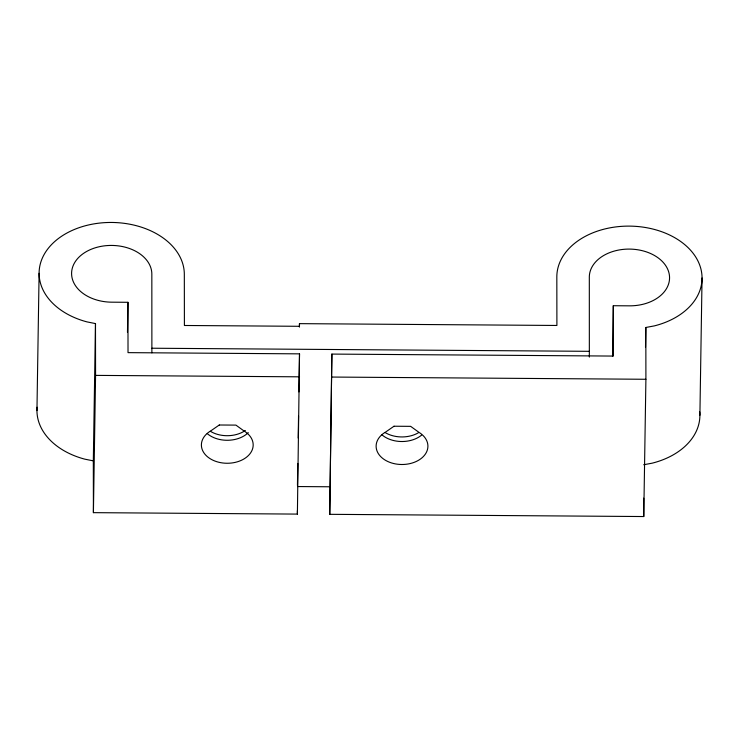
<?xml version="1.0" encoding="UTF-8"?>
<svg xmlns="http://www.w3.org/2000/svg" width="739" height="739" viewBox="0 0 739 739"><rect width="100%" height="100%" fill="white"/><g stroke="black" fill="none" stroke-linecap="round" stroke-linejoin="round"><path stroke-width="1.11" d="M36.95 410.561L39.102 273.291M151.883 352.845L151.837 274.086A40.128 28.378 0.9 0 0 111.672 245.431A40.128 28.378 0.9 0 0 71.591 273.522A40.128 28.378 0.9 0 0 111.765 302.177L127.939 302.297L128.023 352.642L299.517 353.852L297.392 514.095L93.41 512.654L93.326 460.868L95.488 323.59L86.962 321.881A72.616 51.342 0.9 0 1 41.042 261.458A72.616 51.342 0.9 0 1 120.069 222.864A72.616 51.342 0.9 0 1 184.325 274.317L184.408 325.483L299.471 326.296L299.471 323.645L556.901 325.465L556.827 276.949A72.616 51.342 0.9 0 1 620.926 226.402A72.616 51.342 0.9 0 1 700.073 266.123A72.616 51.342 0.9 0 1 654.348 325.89L645.831 327.479L645.516 347.09M93.41 512.654L95.571 375.384L95.488 323.59M127.468 332.282L127.939 302.297M299.415 327.1L299.471 323.645M297.447 485.357L297.789 463.436M298.196 438.061L298.538 416.14M298.916 391.919L299.517 353.852M589.343 357.094L589.316 277.18A40.128 28.378 0.9 0 1 629.397 249.089A40.128 28.378 0.9 0 1 669.562 277.744A40.128 28.378 0.9 0 1 629.48 305.835L613.305 305.724L613.388 356.069L331.876 354.083L329.751 514.326L643.752 516.543L645.904 379.273L645.831 327.479M329.751 514.326L331.876 354.083M612.511 356.484L613.305 305.724M699.898 415.253L702.05 277.975M643.669 464.757L652.195 463.168A72.616 51.342 0.9 0 0 699.731 411.891M151.957 348.226L589.436 351.321M95.571 375.384L299.554 376.825M331.913 377.056L645.904 379.273M297.549 486.548L329.871 486.779M93.326 460.868L84.8 459.159A72.616 51.342 0.9 0 1 37.098 407.207M643.724 498.132L643.752 516.543M297.392 510.649L297.392 514.095M245.348 430.477A25.883 18.299 -0.1 0 1 210.384 431.308M421.627 435.123A25.883 18.299 -0.1 0 1 381.971 434.846M418.394 432.777A25.883 18.299 -0.1 0 1 385.111 432.546M248.286 432.629A25.883 18.299 -0.1 0 1 207.234 433.608M219.28 424.999L210.864 430.819A25.883 18.299 -0.1 0 0 208.259 457.386A25.883 18.299 -0.1 0 0 245.921 457.653A25.883 18.299 -0.1 0 0 244.147 431.059L235.917 425.11L219.28 424.999M394.007 426.227L385.601 432.056A25.883 18.299 -0.1 0 0 382.987 458.623A25.883 18.299 -0.1 0 0 420.648 458.891A25.883 18.299 -0.1 0 0 418.874 432.287L410.653 426.348L394.007 426.227"/></g></svg>
